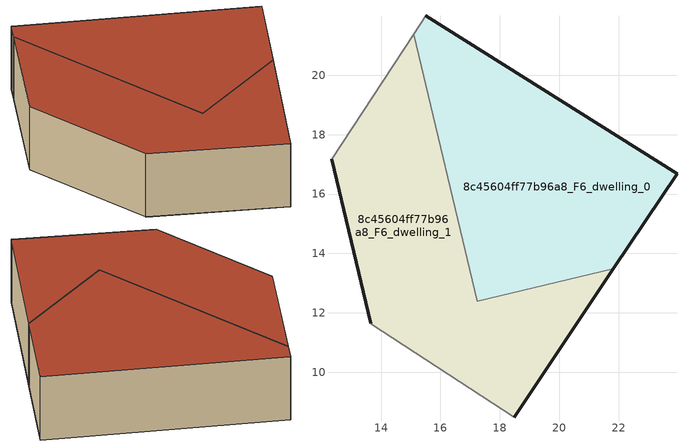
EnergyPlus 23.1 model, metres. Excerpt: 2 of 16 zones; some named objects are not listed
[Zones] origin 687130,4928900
8c45604ff77b96a8_F6_dwelling_0
 floor to 8c45604ff77b96a8_F5_dwelling_0 (EU_floor_Construction): 21.82,13.49 23.96,16.69 15.5,22 15.1,21.38 17.24,12.39 z18
 wall outside (EU_wall_Construction): 15.51,22 23.96,16.69 21.82,13.49 z18:21
 wall adiabatic (EU_wall_Construction): 15.1,21.38 15.51,22 z18:21
 wall to 8c45604ff77b96a8_F6_dwelling_1 (EU_wall_Construction): 21.82,13.49 17.24,12.39 15.1,21.38 z18:21
 roof outside (EU_roof_Construction): 23.96,16.69 21.82,13.49 17.24,12.39 15.1,21.38 15.51,22 z21
8c45604ff77b96a8_F6_dwelling_1
 floor to 8c45604ff77b96a8_F5_dwelling_1 (EU_floor_Construction): 18.48,8.49 21.82,13.49 17.24,12.39 15.1,21.38 12.33,17.17 13.65,11.64 z18
 wall outside (EU_wall_Construction): 13.65,11.64 12.33,17.17 / 21.82,13.49 18.48,8.49 z18:21
 wall adiabatic (EU_wall_Construction): 12.33,17.17 15.1,21.38 / 18.48,8.49 13.65,11.64 z18:21
 roof outside (EU_roof_Construction): 15.1,21.38 17.24,12.39 21.82,13.49 18.48,8.49 13.65,11.64 12.33,17.17 z21
[Building]
EU S2 Campaign: North Axis=0; Terrain=City; Solar Distribution=FullExterior
[Site:Location]
Bologna: Latitude=44.5; Longitude=11.25; Time Zone=1; Elevation=37
[SizingPeriod:WeatherFileDays]
AnnualSizingPeriod: Begin Month=1; Begin Day of Month=1; End Month=12; End Day of Month=31; Day of Week for Start Day=Monday; Use Weather File Daylight Saving Period=No; Use Weather File Rain and Snow Indicators=No
[MATERIAL]
EU_InternalMass_Material: Roughness=MediumRough; Thickness=0.1; Conductivity=1; Density=1800; Specific Heat=900; Thermal Absorptance=0.9; Solar Absorptance=0.7; Visible Absorptance=0.7
[MATERIAL:NOMASS] Roughness=MediumRough; Thermal Absorptance=0.9; Solar Absorptance=0.7; Visible Absorptance=0.7
Name | Thermal Resistance
EU_wall_NoMass | 0.905828
EU_roof_NoMass | 0.37593
EU_floor_NoMass | 0.67114
[CONSTRUCTION]
EU_wall_Construction: EU_wall_NoMass
EU_roof_Construction: EU_roof_NoMass
EU_floor_Construction: EU_floor_NoMass
EU_InternalMass_Construction: EU_InternalMass_Material
[ZONE] Type=1; Multiplier=1; Ceiling Height=autocalculate; Floor Area=autocalculate; Part of Total Floor Area=Yes
Name | Volume
8c45604ff77b96a8_F6_dwelling_0 | 134.08
8c45604ff77b96a8_F6_dwelling_1 | 133.336
[INTERNALMASS] Construction=EU_InternalMass_Construction
Name | Zone or ZoneList | Surface Area
8c45604ff77b96a8_F6_dwelling_0_EU_InternalMass | 8c45604ff77b96a8_F6_dwelling_0 | 67.037
8c45604ff77b96a8_F6_dwelling_1_EU_InternalMass | 8c45604ff77b96a8_F6_dwelling_1 | 67.0356
[OTHEREQUIPMENT] Fuel Type=Electricity; Design Level Calculation Method=Watts/Area; Power per Zone Floor Area=1; Fraction Latent=0; Fraction Radiant=0; Fraction Lost=0; Carbon Dioxide Generation Rate=0; EndUse Subcategory=EU_Step8_InternalGains
Name | Zone or ZoneList or Space or SpaceList | Schedule
EU_Step8_InternalGain_8c45604ff77b96a8_F6_dwelling_0_f000 | 8c45604ff77b96a8_F6_dwelling_0 | EU_Step8_GainSchedule_8c45604ff77b96a8_F6_dwelling_0_f000
EU_Step8_InternalGain_8c45604ff77b96a8_F6_dwelling_1_f000 | 8c45604ff77b96a8_F6_dwelling_1 | EU_Step8_GainSchedule_8c45604ff77b96a8_F6_dwelling_1_f000
[ZONEVENTILATION:DESIGNFLOWRATE] Schedule=EU_AlwaysOn; Design Flow Rate Calculation Method=AirChanges/Hour; Air Changes per Hour=0.73129; Ventilation Type=Natural; Fan Pressure Rise=0; Fan Total Efficiency=1; Constant Term Coefficient=1; Temperature Term Coefficient=0; Velocity Term Coefficient=0; Velocity Squared Term Coefficient=0; Minimum Indoor Temperature=-100; Maximum Indoor Temperature=100; Delta Temperature=-100; Minimum Outdoor Temperature=-100; Maximum Outdoor Temperature=100; Maximum Wind Speed=40
Name | Zone or ZoneList or Space or SpaceList
EU_ConstantAir_8c45604ff77b96a8_F6_dwelling_0 | 8c45604ff77b96a8_F6_dwelling_0
EU_ConstantAir_8c45604ff77b96a8_F6_dwelling_1 | 8c45604ff77b96a8_F6_dwelling_1
[HVACTEMPLATE:ZONE:IDEALLOADSAIRSYSTEM] System Availability Schedule=EU_AlwaysOn; Maximum Heating Supply Air Temperature=50; Minimum Cooling Supply Air Temperature=13; Maximum Heating Supply Air Humidity Ratio=0.0156; Minimum Cooling Supply Air Humidity Ratio=0.0077; Heating Limit=NoLimit; Cooling Limit=NoLimit; Heating Availability Schedule=EU_AlwaysOn; Cooling Availability Schedule=EU_CoolingOff; Dehumidification Control Type=ConstantSensibleHeatRatio; Cooling Sensible Heat Ratio=0.7; Dehumidification Setpoint=60; Humidification Control Type=None; Humidification Setpoint=30; Outdoor Air Method=None; Outdoor Air Flow Rate per Person=0.00944; Outdoor Air Flow Rate per Zone Floor Area=0; Outdoor Air Flow Rate per Zone=0; Demand Controlled Ventilation Type=None; Outdoor Air Economizer Type=NoEconomizer; Heat Recovery Type=None; Sensible Heat Recovery Effectiveness=0.7; Latent Heat Recovery Effectiveness=0.65
Name | Template Thermostat
8c45604ff77b96a8_F6_dwelling_0 | EU_HeatOnly_8c45604ff77b96a8_F6_dwelling_0
8c45604ff77b96a8_F6_dwelling_1 | EU_HeatOnly_8c45604ff77b96a8_F6_dwelling_1
[SIZING:ZONE] Zone Cooling Design Supply Air Temperature Input Method=SupplyAirTemperature; Zone Cooling Design Supply Air Temperature=13; Zone Heating Design Supply Air Temperature Input Method=SupplyAirTemperature; Zone Heating Design Supply Air Temperature=50; Zone Cooling Design Supply Air Humidity Ratio=0.008; Zone Heating Design Supply Air Humidity Ratio=0.008; Cooling Design Air Flow Method=DesignDay; Cooling Design Air Flow Rate=0; Cooling Minimum Air Flow per Zone Floor Area=0.000762; Cooling Minimum Air Flow=0; Cooling Minimum Air Flow Fraction=0.2; Heating Design Air Flow Method=DesignDay; Heating Design Air Flow Rate=0; Heating Maximum Air Flow per Zone Floor Area=0.002032; Heating Maximum Air Flow=0.141576; Heating Maximum Air Flow Fraction=0.3; Account for Dedicated Outdoor Air System=No; Dedicated Outdoor Air System Control Strategy=NeutralSupplyAir; Dedicated Outdoor Air Low Setpoint Temperature for Design=autosize; Dedicated Outdoor Air High Setpoint Temperature for Design=autosize; Zone Load Sizing Method=Sensible Load Only No Latent Load; Zone Latent Cooling Design Supply Air Humidity Ratio Input Method=HumidityRatioDifference; Zone Cooling Design Supply Air Humidity Ratio Difference=0.005; Zone Latent Heating Design Supply Air Humidity Ratio Input Method=HumidityRatioDifference; Zone Humidification Design Supply Air Humidity Ratio Difference=0.005
8c45604ff77b96a8_F6_dwelling_0; 8c45604ff77b96a8_F6_dwelling_1
[SCHEDULE:CONSTANT]
Name | Hourly Value
EU_AlwaysOn | 1
EU_CoolingOff | 0
[SCHEDULE:FILE] Column Number=1; Rows to Skip at Top=0; Number of Hours of Data=8760; Column Separator=Comma; Interpolate to Timestep=No; Minutes per Item=60; Adjust Schedule for Daylight Savings=Yes
Name | File
EU_Step8_GainSchedule_8c45604ff77b96a8_F6_dwelling_0_f000 | ../../schedules/8c45604ff77b96a8/8c45604ff77b96a8_F6_dwelling_0_f000_gain.csv
EU_Step8_GainSchedule_8c45604ff77b96a8_F6_dwelling_1_f000 | ../../schedules/8c45604ff77b96a8/8c45604ff77b96a8_F6_dwelling_1_f000_gain.csv
